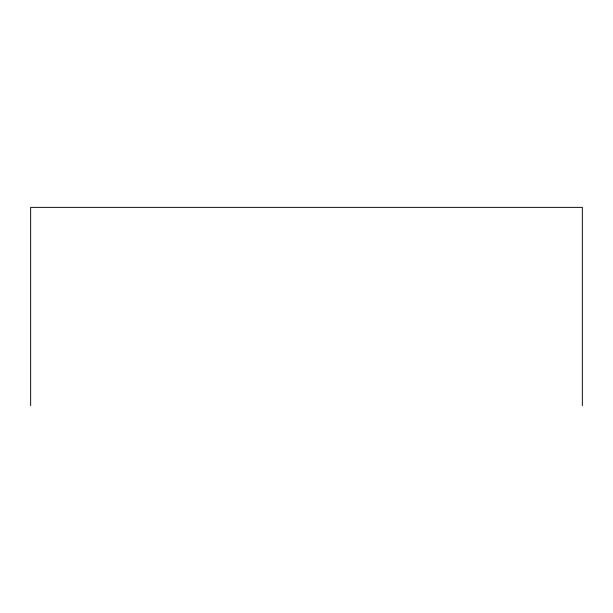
<?xml version="1.0" encoding="UTF-8"?>
<svg xmlns="http://www.w3.org/2000/svg" width="613" height="613" viewBox="0 0 613 613"><rect width="100%" height="100%" fill="white"/><g stroke="black" fill="none" stroke-linecap="round" stroke-linejoin="round"><path stroke-width="0.92" d="M582.35 405.63L582.35 207.37L30.65 207.37L30.65 405.63"/></g></svg>
